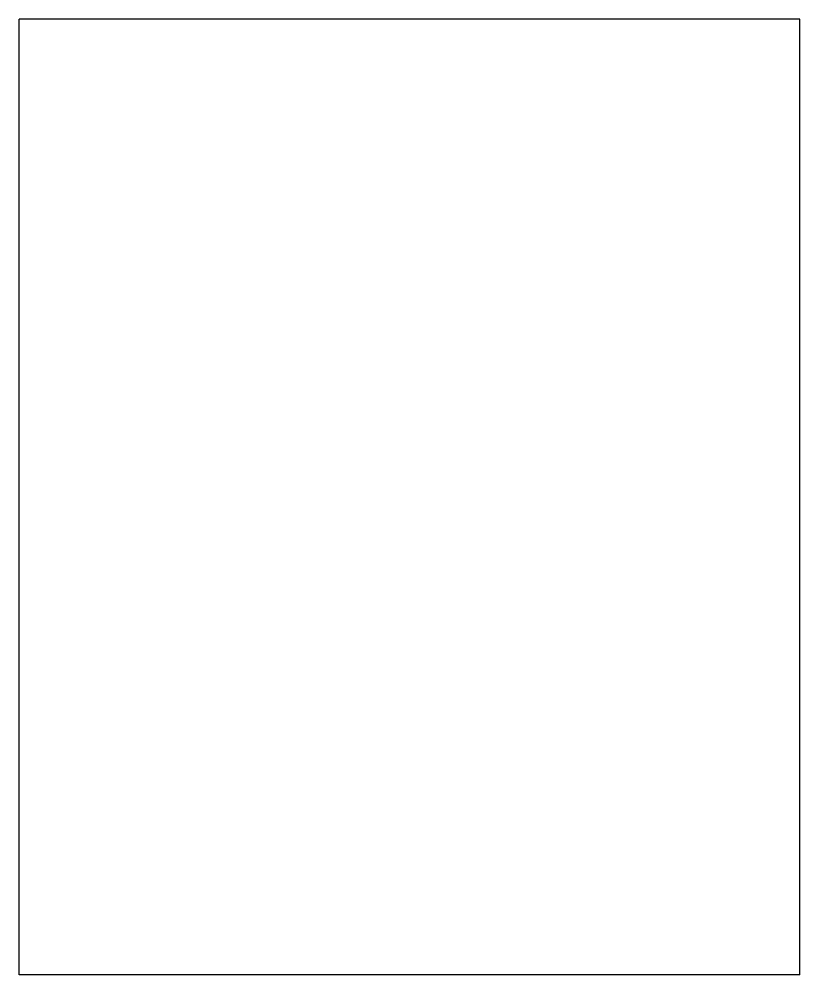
# Model space of a CAD drawing. Header units: millimetres. Extents: x 206.53 to 213.84, y 88.29 to 97.23.
import ezdxf

# ---------------------------------------------------------------- set-up
doc = ezdxf.new("R2010")
doc.units = ezdxf.units.MM
doc.layers.get('0').update_dxf_attribs({"linetype": 'CONTINUOUS'})

msp = doc.modelspace()

# ---------------------------------------------------------------- linework, layer by layer
at = {"color": 7}
for points in [[(206.535, 88.2872), (206.535, 97.2272)], [(213.835, 97.2272), (206.535, 97.2272)], [(213.835, 88.2872), (213.835, 97.2272)], [(213.835, 88.2872), (206.535, 88.2872)]]:
    msp.add_lwpolyline(points, dxfattribs=at)

doc.saveas('drawing.dxf')
